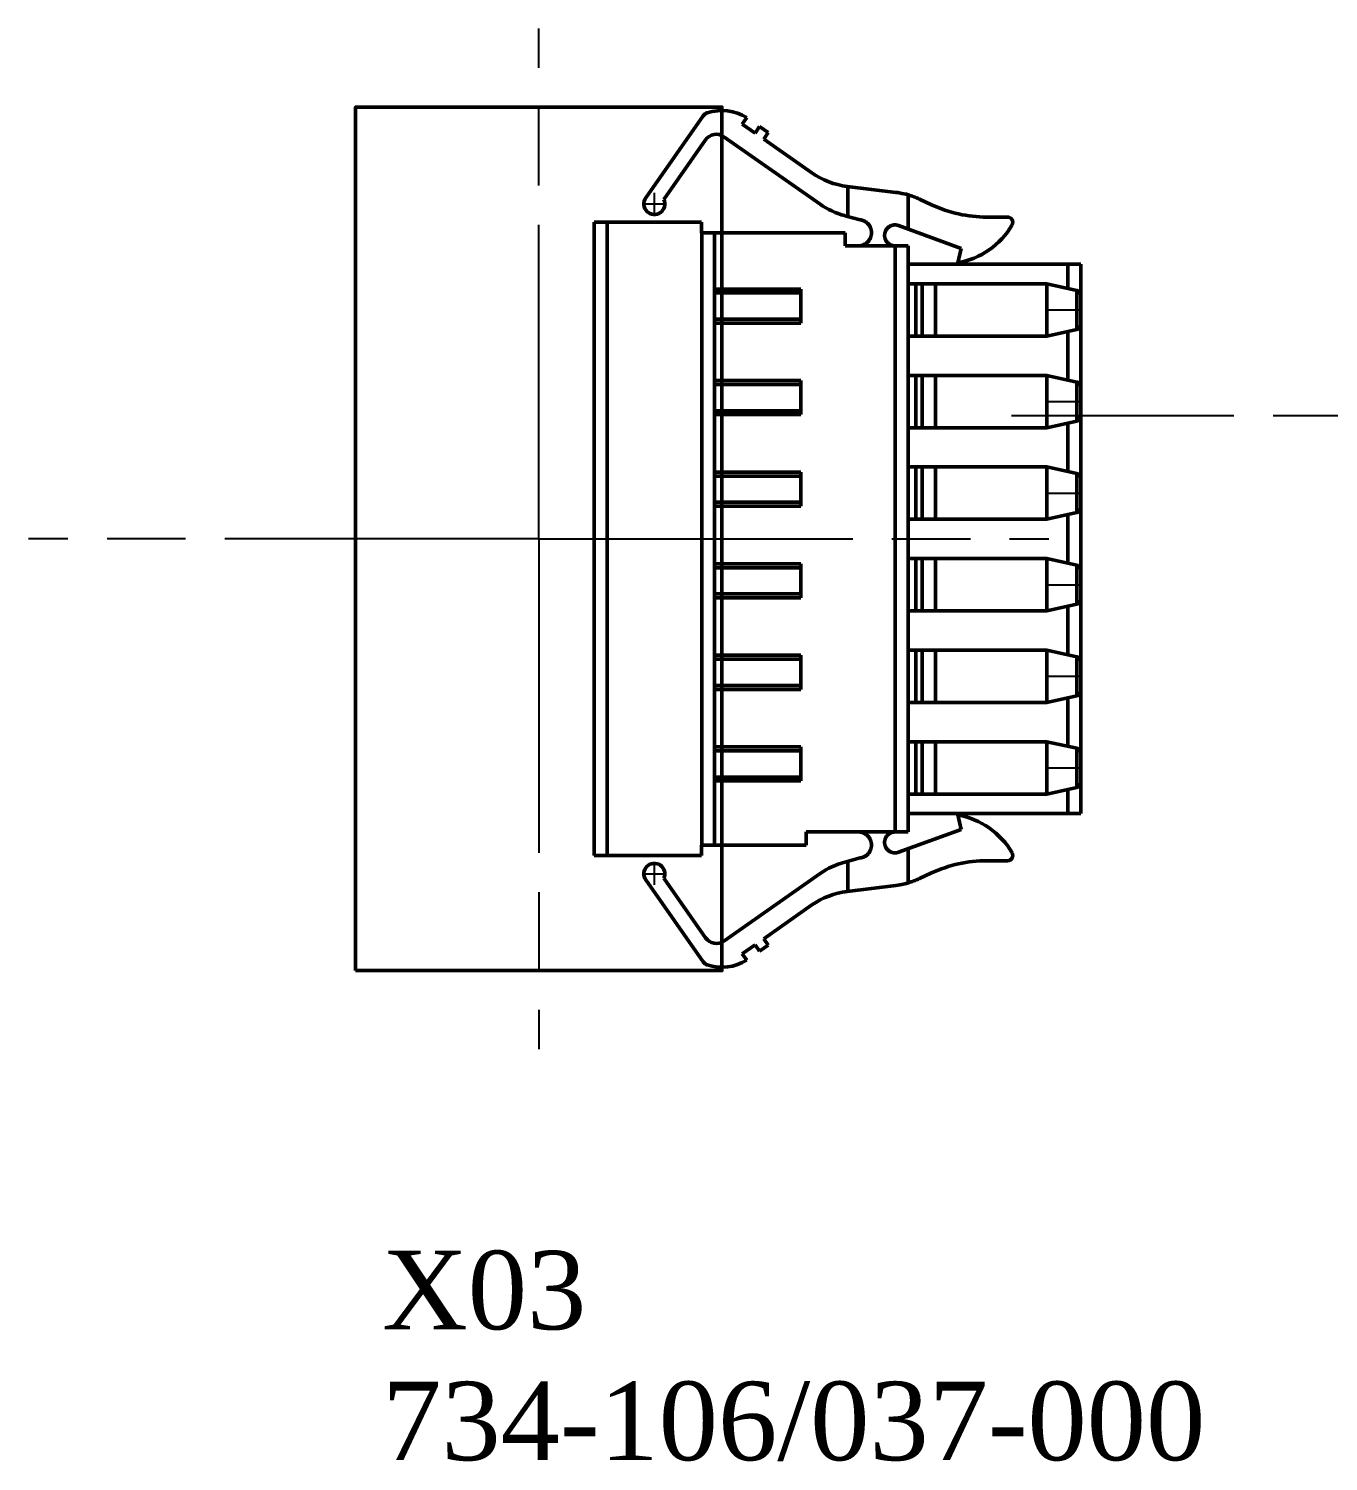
# Model space of a CAD drawing. Header units: millimetres. Extents: x -107 to 2261, y -1356 to -911.
# Drawn here: x 249.7 to 299.4, y -1355.7 to -1301 of the extents above; entities that cross this region are included whole.
import ezdxf

# ---------------------------------------------------------------- set-up
doc = ezdxf.new("R2010")
doc.units = ezdxf.units.MM
for name, pattern in [('AM_ISO02W050', [7.5, 6, -1.5]), ('AM_ISO08W050', [18, 12, -1.5, 3, -1.5]), ('CENTER', [50.8, 31.75, -6.35, 6.35, -6.35])]:
    doc.linetypes.add(name, pattern=pattern)
for name, color, linetype, lineweight in [('AM_0', 7, 'Continuous', 50), ('AM_3', 6, 'AM_ISO02W050', 25), ('AM_6 @ 1', 2, 'Continuous', 35), ('AM_7', 4, 'AM_ISO08W050', 25)]:
    doc.layers.add(name, color=color, linetype=linetype, lineweight=lineweight)
doc.styles.add('tnr', font='TIMES.TTF')

msp = doc.modelspace()

# ---------------------------------------------------------------- linework, layer by layer
at = {"layer": 'AM_0', "color": 7, "linetype": 'Continuous', "lineweight": 50}
for p, q in [((273.291, -1307.448), (275.49, -1304.308)), ((277.15, -1304.377), (276.978, -1304.623)), ((276.978, -1304.623), (277.469, -1304.967)), ((277.469, -1304.967), (277.641, -1304.722)), ((277.641, -1304.722), (277.969, -1304.951)), ((275.577, -1305.229), (273.981, -1307.509)), ((279.955, -1307.684), (276.273, -1305.106)), ((277.969, -1304.951), (277.797, -1305.197)), ((277.797, -1305.197), (279.639, -1306.486)), ((280.994, -1307.006), (282.847, -1307.234)), ((281.009, -1308.154), (281.009, -1307.008)), ((283.318, -1308.635), (283.318, -1307.331)), ((283.749, -1307.493), (284.214, -1307.709)), ((271.318, -1308.378), (271.318, -1332.578)), ((275.418, -1308.378), (271.318, -1308.378)), ((271.818, -1308.378), (271.818, -1332.578)), ((275.418, -1308.778), (275.418, -1308.378)), ((281.489, -1308.283), (280.899, -1308.125)), ((285.345, -1309.378), (282.956, -1308.502)), ((286.327, -1308.178), (287.118, -1308.178)), ((280.918, -1308.778), (275.418, -1308.778)), ((275.428, -1308.778), (275.428, -1332.178)), ((275.918, -1308.778), (275.918, -1332.178)), ((280.918, -1309.278), (280.918, -1308.778)), ((283.318, -1309.278), (280.918, -1309.278)), ((282.818, -1309.278), (282.818, -1331.678)), ((283.318, -1309.278), (283.318, -1331.678)), ((285.218, -1309.928), (285.345, -1309.378)), ((289.918, -1309.978), (283.318, -1309.978)), ((289.418, -1309.978), (289.418, -1310.906)), ((289.918, -1309.978), (289.918, -1330.978)), ((288.618, -1310.728), (283.318, -1310.728)), ((283.618, -1312.728), (283.618, -1310.728)), ((283.86, -1312.728), (283.86, -1310.728)), ((284.365, -1312.728), (284.365, -1310.728)), ((288.618, -1312.728), (288.618, -1310.728)), ((289.762, -1310.982), (288.618, -1310.728)), ((275.918, -1310.928), (279.218, -1310.928)), ((275.918, -1311.078), (279.218, -1311.078)), ((279.218, -1310.928), (279.218, -1312.228)), ((289.77, -1312.471), (289.77, -1310.985)), ((275.918, -1312.078), (279.218, -1312.078)), ((279.218, -1312.228), (275.918, -1312.228)), ((288.618, -1312.728), (283.318, -1312.728)), ((288.618, -1312.728), (289.762, -1312.473)), ((289.418, -1312.549), (289.418, -1314.406)), ((275.918, -1314.428), (279.218, -1314.428)), ((275.918, -1314.578), (279.218, -1314.578)), ((279.218, -1314.428), (279.218, -1315.728)), ((288.618, -1314.228), (283.318, -1314.228)), ((283.618, -1316.228), (283.618, -1314.228)), ((283.86, -1316.228), (283.86, -1314.228)), ((284.365, -1316.228), (284.365, -1314.228)), ((288.618, -1316.228), (288.618, -1314.228)), ((289.762, -1314.482), (288.618, -1314.228)), ((289.77, -1315.971), (289.77, -1314.485)), ((275.918, -1315.578), (279.218, -1315.578)), ((279.218, -1315.728), (275.918, -1315.728)), ((288.618, -1316.228), (283.318, -1316.228)), ((288.618, -1316.228), (289.762, -1315.973)), ((289.418, -1316.049), (289.418, -1317.906)), ((275.918, -1317.928), (279.218, -1317.928)), ((279.218, -1317.928), (279.218, -1319.228)), ((288.618, -1317.728), (283.318, -1317.728)), ((283.618, -1319.728), (283.618, -1317.728)), ((283.86, -1319.728), (283.86, -1317.728)), ((284.365, -1319.728), (284.365, -1317.728)), ((288.618, -1319.728), (288.618, -1317.728)), ((289.762, -1317.982), (288.618, -1317.728)), ((275.918, -1318.078), (279.218, -1318.078)), ((289.77, -1319.471), (289.77, -1317.985)), ((275.918, -1319.078), (279.218, -1319.078)), ((279.218, -1319.228), (275.918, -1319.228)), ((288.618, -1319.728), (289.762, -1319.473)), ((289.418, -1319.549), (289.418, -1321.406)), ((288.618, -1319.728), (283.318, -1319.728)), ((275.918, -1321.428), (279.218, -1321.428)), ((275.918, -1321.578), (279.218, -1321.578)), ((279.218, -1321.428), (279.218, -1322.728)), ((288.618, -1321.228), (283.318, -1321.228)), ((283.618, -1323.228), (283.618, -1321.228)), ((283.86, -1323.228), (283.86, -1321.228)), ((284.365, -1323.228), (284.365, -1321.228)), ((288.618, -1323.228), (288.618, -1321.228)), ((289.762, -1321.482), (288.618, -1321.228)), ((289.77, -1322.971), (289.77, -1321.485)), ((275.918, -1322.578), (279.218, -1322.578)), ((279.218, -1322.728), (275.918, -1322.728)), ((288.618, -1323.228), (283.318, -1323.228)), ((288.618, -1323.228), (289.762, -1322.973)), ((289.418, -1323.049), (289.418, -1324.906)), ((275.918, -1324.928), (279.218, -1324.928)), ((279.218, -1324.928), (279.218, -1326.228)), ((288.618, -1324.728), (283.318, -1324.728)), ((283.618, -1326.728), (283.618, -1324.728)), ((283.86, -1326.728), (283.86, -1324.728)), ((284.365, -1326.728), (284.365, -1324.728)), ((288.618, -1326.728), (288.618, -1324.728)), ((289.762, -1324.982), (288.618, -1324.728)), ((289.77, -1326.471), (289.77, -1324.985)), ((275.918, -1325.078), (279.218, -1325.078)), ((275.918, -1326.078), (279.218, -1326.078)), ((279.218, -1326.228), (275.918, -1326.228)), ((288.618, -1326.728), (289.762, -1326.473)), ((289.418, -1326.549), (289.418, -1328.406)), ((288.618, -1326.728), (283.318, -1326.728)), ((288.618, -1328.228), (283.318, -1328.228)), ((283.618, -1330.228), (283.618, -1328.228)), ((283.86, -1330.228), (283.86, -1328.228)), ((284.365, -1330.228), (284.365, -1328.228)), ((288.618, -1330.228), (288.618, -1328.228)), ((289.762, -1328.482), (288.618, -1328.228)), ((275.918, -1328.428), (279.218, -1328.428)), ((275.918, -1328.578), (279.218, -1328.578)), ((279.218, -1328.428), (279.218, -1329.728)), ((289.77, -1329.971), (289.77, -1328.485)), ((275.918, -1329.578), (279.218, -1329.578)), ((279.218, -1329.728), (275.918, -1329.728)), ((288.618, -1330.228), (289.762, -1329.973)), ((288.618, -1330.228), (283.318, -1330.228)), ((289.418, -1330.049), (289.418, -1330.978)), ((283.318, -1330.978), (289.918, -1330.978)), ((285.345, -1331.578), (285.218, -1331.028)), ((282.956, -1332.453), (285.345, -1331.578)), ((279.418, -1331.678), (283.318, -1331.678)), ((279.418, -1331.678), (279.418, -1332.178)), ((271.318, -1332.578), (275.418, -1332.578)), ((275.418, -1332.178), (279.418, -1332.178)), ((275.418, -1332.178), (275.418, -1332.578)), ((280.899, -1332.831), (281.489, -1332.673)), ((283.318, -1332.32), (283.318, -1333.625)), ((276.273, -1335.849), (279.955, -1333.271)), ((281.009, -1333.947), (281.009, -1332.801)), ((284.214, -1333.246), (283.749, -1333.463)), ((287.118, -1332.778), (286.327, -1332.778)), ((275.49, -1336.648), (273.291, -1333.507)), ((273.981, -1333.447), (275.577, -1335.726)), ((282.847, -1333.722), (280.994, -1333.949)), ((279.639, -1334.469), (277.797, -1335.759)), ((277.469, -1335.988), (276.978, -1336.332)), ((277.641, -1336.234), (277.469, -1335.988)), ((277.969, -1336.004), (277.641, -1336.234)), ((277.797, -1335.759), (277.969, -1336.004)), ((276.978, -1336.332), (277.15, -1336.578))]:
    msp.add_line(p, q, dxfattribs=at)
at = {"layer": 'AM_0'}
msp.add_lwpolyline([(262.2, -1336.978), (276.2, -1336.978), (276.2, -1303.978), (262.2, -1303.978)], close=True, dxfattribs=at)
at = {"layer": 'AM_0', "color": 7, "linetype": 'Continuous', "lineweight": 50}
for points in [[(282.847, -1307.234), (282.926, -1307.245), (283.084, -1307.273), (283.241, -1307.309), (283.318, -1307.331)], [(281.418, -1309.278), (281.425, -1309.278), (281.439, -1309.277), (281.453, -1309.276), (281.46, -1309.276), (281.467, -1309.275), (281.481, -1309.274), (281.494, -1309.272), (281.508, -1309.27), (281.522, -1309.267), (281.535, -1309.264), (281.542, -1309.262), (281.549, -1309.26), (281.562, -1309.257), (281.575, -1309.252), (281.588, -1309.248), (281.601, -1309.243), (281.614, -1309.238), (281.621, -1309.235), (281.627, -1309.232), (281.639, -1309.226), (281.652, -1309.22), (281.658, -1309.217), (281.664, -1309.213), (281.676, -1309.206), (281.688, -1309.199), (281.694, -1309.195), (281.699, -1309.191), (281.711, -1309.183), (281.722, -1309.175), (281.733, -1309.166), (281.743, -1309.157), (281.754, -1309.148), (281.759, -1309.144), (281.764, -1309.139), (281.774, -1309.129), (281.784, -1309.119), (281.793, -1309.109), (281.802, -1309.098), (281.811, -1309.088), (281.815, -1309.082), (281.819, -1309.077), (281.827, -1309.065), (281.835, -1309.054), (281.843, -1309.042), (281.85, -1309.03), (281.857, -1309.018), (281.86, -1309.012), (281.863, -1309.006), (281.869, -1308.993), (281.875, -1308.981), (281.881, -1308.968), (281.886, -1308.955), (281.89, -1308.942), (281.893, -1308.936), (281.895, -1308.929), (281.899, -1308.916), (281.903, -1308.902), (281.906, -1308.889), (281.909, -1308.875), (281.911, -1308.862), (281.912, -1308.855), (281.913, -1308.848), (281.915, -1308.834), (281.916, -1308.82), (281.917, -1308.813), (281.917, -1308.806), (281.918, -1308.793), (281.918, -1308.779), (281.918, -1308.772), (281.918, -1308.765), (281.918, -1308.751), (281.917, -1308.737), (281.915, -1308.723), (281.914, -1308.709), (281.912, -1308.696), (281.91, -1308.689), (281.909, -1308.682), (281.906, -1308.668), (281.903, -1308.655), (281.899, -1308.642), (281.895, -1308.628), (281.891, -1308.615), (281.889, -1308.608), (281.886, -1308.602), (281.881, -1308.589), (281.876, -1308.576), (281.87, -1308.564), (281.864, -1308.551), (281.858, -1308.539), (281.854, -1308.533), (281.851, -1308.527), (281.844, -1308.515), (281.836, -1308.503), (281.828, -1308.492), (281.82, -1308.48), (281.812, -1308.469), (281.808, -1308.464), (281.803, -1308.459), (281.794, -1308.448), (281.785, -1308.438), (281.775, -1308.428), (281.765, -1308.418), (281.755, -1308.408), (281.75, -1308.404), (281.745, -1308.399), (281.734, -1308.39), (281.723, -1308.382), (281.718, -1308.377), (281.712, -1308.373), (281.701, -1308.365), (281.689, -1308.358), (281.684, -1308.354), (281.678, -1308.35), (281.666, -1308.343), (281.653, -1308.336), (281.641, -1308.33), (281.629, -1308.324), (281.616, -1308.318), (281.61, -1308.316), (281.603, -1308.313), (281.59, -1308.308), (281.577, -1308.304), (281.564, -1308.299), (281.55, -1308.295), (281.537, -1308.292), (281.53, -1308.29), (281.524, -1308.289), (281.51, -1308.286), (281.496, -1308.284), (281.489, -1308.283)], [(282.956, -1308.502), (282.95, -1308.5), (282.938, -1308.496), (282.925, -1308.492), (282.919, -1308.491), (282.913, -1308.489), (282.9, -1308.486), (282.887, -1308.484), (282.875, -1308.482), (282.862, -1308.48), (282.849, -1308.479), (282.842, -1308.478), (282.836, -1308.478), (282.823, -1308.478), (282.81, -1308.478), (282.797, -1308.478), (282.784, -1308.479), (282.771, -1308.48), (282.765, -1308.481), (282.759, -1308.482), (282.746, -1308.484), (282.733, -1308.487), (282.727, -1308.488), (282.72, -1308.49), (282.708, -1308.493), (282.696, -1308.497), (282.689, -1308.499), (282.683, -1308.501), (282.671, -1308.506), (282.659, -1308.511), (282.648, -1308.516), (282.636, -1308.522), (282.624, -1308.528), (282.619, -1308.531), (282.613, -1308.534), (282.602, -1308.541), (282.592, -1308.548), (282.581, -1308.556), (282.571, -1308.564), (282.561, -1308.572), (282.556, -1308.576), (282.551, -1308.58), (282.541, -1308.589), (282.532, -1308.598), (282.523, -1308.608), (282.515, -1308.617), (282.506, -1308.627), (282.502, -1308.632), (282.499, -1308.637), (282.491, -1308.648), (282.484, -1308.659), (282.477, -1308.669), (282.47, -1308.681), (282.464, -1308.692), (282.461, -1308.698), (282.458, -1308.704), (282.453, -1308.715), (282.448, -1308.727), (282.443, -1308.739), (282.439, -1308.751), (282.435, -1308.764), (282.433, -1308.77), (282.431, -1308.776), (282.428, -1308.789), (282.426, -1308.801), (282.424, -1308.808), (282.423, -1308.814), (282.422, -1308.827), (282.42, -1308.84), (282.42, -1308.846), (282.419, -1308.853), (282.418, -1308.866), (282.418, -1308.879), (282.419, -1308.892), (282.419, -1308.904), (282.42, -1308.917), (282.421, -1308.924), (282.422, -1308.93), (282.424, -1308.943), (282.426, -1308.956), (282.429, -1308.968), (282.432, -1308.981), (282.435, -1308.993), (282.437, -1309), (282.439, -1309.006), (282.444, -1309.018), (282.448, -1309.03), (282.453, -1309.042), (282.459, -1309.053), (282.465, -1309.065), (282.468, -1309.071), (282.471, -1309.076), (282.478, -1309.087), (282.485, -1309.098), (282.492, -1309.109), (282.5, -1309.119), (282.508, -1309.13), (282.512, -1309.135), (282.516, -1309.14), (282.525, -1309.149), (282.533, -1309.159), (282.543, -1309.168), (282.552, -1309.176), (282.562, -1309.185), (282.567, -1309.189), (282.572, -1309.193), (282.582, -1309.201), (282.593, -1309.208), (282.598, -1309.212), (282.604, -1309.215), (282.615, -1309.222), (282.626, -1309.228), (282.632, -1309.232), (282.638, -1309.235), (282.649, -1309.24), (282.661, -1309.245), (282.673, -1309.25), (282.685, -1309.255), (282.697, -1309.259), (282.704, -1309.261), (282.71, -1309.263), (282.722, -1309.266), (282.735, -1309.269), (282.748, -1309.271), (282.76, -1309.273), (282.773, -1309.275), (282.78, -1309.276), (282.786, -1309.276), (282.799, -1309.277), (282.812, -1309.278), (282.818, -1309.278)], [(289.77, -1310.985), (289.769, -1310.984), (289.766, -1310.983), (289.763, -1310.983), (289.762, -1310.982)], [(289.918, -1311.178), (289.918, -1311.17), (289.917, -1311.156), (289.915, -1311.142), (289.914, -1311.134), (289.912, -1311.127), (289.908, -1311.113), (289.903, -1311.1), (289.896, -1311.087), (289.889, -1311.074), (289.881, -1311.062), (289.877, -1311.056), (289.872, -1311.05), (289.863, -1311.039), (289.857, -1311.033), (289.855, -1311.032), (289.853, -1311.03), (289.852, -1311.029), (289.851, -1311.028), (289.85, -1311.027), (289.848, -1311.025), (289.846, -1311.024), (289.844, -1311.022), (289.842, -1311.021), (289.841, -1311.02), (289.84, -1311.019), (289.838, -1311.018), (289.836, -1311.016), (289.834, -1311.015), (289.832, -1311.013), (289.83, -1311.012), (289.829, -1311.011), (289.828, -1311.011), (289.826, -1311.009), (289.824, -1311.008), (289.822, -1311.007), (289.82, -1311.006), (289.818, -1311.004), (289.817, -1311.004), (289.816, -1311.003), (289.814, -1311.002), (289.812, -1311.001), (289.811, -1311), (289.81, -1311), (289.807, -1310.999), (289.805, -1310.998), (289.804, -1310.997), (289.803, -1310.997), (289.801, -1310.996), (289.799, -1310.995), (289.796, -1310.994), (289.794, -1310.993), (289.792, -1310.992), (289.791, -1310.991), (289.79, -1310.991), (289.787, -1310.99), (289.785, -1310.989), (289.783, -1310.988), (289.781, -1310.988), (289.778, -1310.987), (289.777, -1310.987), (289.776, -1310.986), (289.774, -1310.985), (289.771, -1310.985), (289.77, -1310.985)], [(289.77, -1312.471), (289.771, -1312.471), (289.774, -1312.47), (289.776, -1312.469), (289.777, -1312.469), (289.778, -1312.469), (289.781, -1312.468), (289.783, -1312.467), (289.785, -1312.466), (289.787, -1312.465), (289.79, -1312.465), (289.791, -1312.464), (289.792, -1312.464), (289.794, -1312.463), (289.796, -1312.462), (289.799, -1312.461), (289.801, -1312.46), (289.803, -1312.459), (289.804, -1312.458), (289.805, -1312.458), (289.807, -1312.457), (289.81, -1312.456), (289.811, -1312.455), (289.812, -1312.455), (289.814, -1312.453), (289.816, -1312.452), (289.817, -1312.452), (289.818, -1312.451), (289.82, -1312.45), (289.822, -1312.449), (289.824, -1312.447), (289.826, -1312.446), (289.828, -1312.445), (289.829, -1312.444), (289.83, -1312.443), (289.832, -1312.442), (289.834, -1312.441), (289.836, -1312.439), (289.838, -1312.438), (289.84, -1312.436), (289.841, -1312.435), (289.842, -1312.435), (289.844, -1312.433), (289.846, -1312.432), (289.848, -1312.43), (289.85, -1312.429), (289.851, -1312.427), (289.852, -1312.426), (289.853, -1312.425), (289.855, -1312.424), (289.857, -1312.422), (289.863, -1312.416), (289.872, -1312.405), (289.877, -1312.399), (289.881, -1312.394), (289.889, -1312.381), (289.896, -1312.369), (289.903, -1312.356), (289.908, -1312.342), (289.912, -1312.328), (289.914, -1312.321), (289.915, -1312.314), (289.917, -1312.299), (289.918, -1312.285), (289.918, -1312.278)], [(289.762, -1312.473), (289.763, -1312.473), (289.766, -1312.472), (289.769, -1312.471), (289.77, -1312.471)], [(289.77, -1314.485), (289.769, -1314.484), (289.766, -1314.483), (289.763, -1314.483), (289.762, -1314.482)], [(289.918, -1314.678), (289.918, -1314.67), (289.917, -1314.656), (289.915, -1314.642), (289.914, -1314.634), (289.912, -1314.627), (289.908, -1314.613), (289.903, -1314.6), (289.896, -1314.587), (289.889, -1314.574), (289.881, -1314.562), (289.877, -1314.556), (289.872, -1314.55), (289.863, -1314.539), (289.857, -1314.533), (289.855, -1314.532), (289.853, -1314.53), (289.852, -1314.529), (289.851, -1314.528), (289.85, -1314.527), (289.848, -1314.525), (289.846, -1314.524), (289.844, -1314.522), (289.842, -1314.521), (289.841, -1314.52), (289.84, -1314.519), (289.838, -1314.518), (289.836, -1314.516), (289.834, -1314.515), (289.832, -1314.513), (289.83, -1314.512), (289.829, -1314.511), (289.828, -1314.511), (289.826, -1314.509), (289.824, -1314.508), (289.822, -1314.507), (289.82, -1314.506), (289.818, -1314.504), (289.817, -1314.504), (289.816, -1314.503), (289.814, -1314.502), (289.812, -1314.501), (289.811, -1314.5), (289.81, -1314.5), (289.807, -1314.499), (289.805, -1314.498), (289.804, -1314.497), (289.803, -1314.497), (289.801, -1314.496), (289.799, -1314.495), (289.796, -1314.494), (289.794, -1314.493), (289.792, -1314.492), (289.791, -1314.491), (289.79, -1314.491), (289.787, -1314.49), (289.785, -1314.489), (289.783, -1314.488), (289.781, -1314.488), (289.778, -1314.487), (289.777, -1314.487), (289.776, -1314.486), (289.774, -1314.485), (289.771, -1314.485), (289.77, -1314.485)], [(289.762, -1315.973), (289.763, -1315.973), (289.766, -1315.972), (289.769, -1315.971), (289.77, -1315.971)], [(289.77, -1315.971), (289.771, -1315.971), (289.774, -1315.97), (289.776, -1315.969), (289.777, -1315.969), (289.778, -1315.969), (289.781, -1315.968), (289.783, -1315.967), (289.785, -1315.966), (289.787, -1315.965), (289.79, -1315.965), (289.791, -1315.964), (289.792, -1315.964), (289.794, -1315.963), (289.796, -1315.962), (289.799, -1315.961), (289.801, -1315.96), (289.803, -1315.959), (289.804, -1315.958), (289.805, -1315.958), (289.807, -1315.957), (289.81, -1315.956), (289.811, -1315.955), (289.812, -1315.955), (289.814, -1315.953), (289.816, -1315.952), (289.817, -1315.952), (289.818, -1315.951), (289.82, -1315.95), (289.822, -1315.949), (289.824, -1315.947), (289.826, -1315.946), (289.828, -1315.945), (289.829, -1315.944), (289.83, -1315.943), (289.832, -1315.942), (289.834, -1315.941), (289.836, -1315.939), (289.838, -1315.938), (289.84, -1315.936), (289.841, -1315.935), (289.842, -1315.935), (289.844, -1315.933), (289.846, -1315.932), (289.848, -1315.93), (289.85, -1315.929), (289.851, -1315.927), (289.852, -1315.926), (289.853, -1315.925), (289.855, -1315.924), (289.857, -1315.922), (289.863, -1315.916), (289.872, -1315.905), (289.877, -1315.899), (289.881, -1315.894), (289.889, -1315.881), (289.896, -1315.869), (289.903, -1315.856), (289.908, -1315.842), (289.912, -1315.828), (289.914, -1315.821), (289.915, -1315.814), (289.917, -1315.799), (289.918, -1315.785), (289.918, -1315.778)], [(289.77, -1317.985), (289.769, -1317.984), (289.766, -1317.983), (289.763, -1317.983), (289.762, -1317.982)], [(289.918, -1318.178), (289.918, -1318.17), (289.917, -1318.156), (289.915, -1318.142), (289.914, -1318.134), (289.912, -1318.127), (289.908, -1318.113), (289.903, -1318.1), (289.896, -1318.087), (289.889, -1318.074), (289.881, -1318.062), (289.877, -1318.056), (289.872, -1318.05), (289.863, -1318.039), (289.857, -1318.033), (289.855, -1318.032), (289.853, -1318.03), (289.852, -1318.029), (289.851, -1318.028), (289.85, -1318.027), (289.848, -1318.025), (289.846, -1318.024), (289.844, -1318.022), (289.842, -1318.021), (289.841, -1318.02), (289.84, -1318.019), (289.838, -1318.018), (289.836, -1318.016), (289.834, -1318.015), (289.832, -1318.013), (289.83, -1318.012), (289.829, -1318.011), (289.828, -1318.011), (289.826, -1318.009), (289.824, -1318.008), (289.822, -1318.007), (289.82, -1318.006), (289.818, -1318.004), (289.817, -1318.004), (289.816, -1318.003), (289.814, -1318.002), (289.812, -1318.001), (289.811, -1318), (289.81, -1318), (289.807, -1317.999), (289.805, -1317.998), (289.804, -1317.997), (289.803, -1317.997), (289.801, -1317.996), (289.799, -1317.995), (289.796, -1317.994), (289.794, -1317.993), (289.792, -1317.992), (289.791, -1317.991), (289.79, -1317.991), (289.787, -1317.99), (289.785, -1317.989), (289.783, -1317.988), (289.781, -1317.988), (289.778, -1317.987), (289.777, -1317.987), (289.776, -1317.986), (289.774, -1317.985), (289.771, -1317.985), (289.77, -1317.985)], [(289.762, -1319.473), (289.763, -1319.473), (289.766, -1319.472), (289.769, -1319.471), (289.77, -1319.471)], [(289.77, -1319.471), (289.771, -1319.471), (289.774, -1319.47), (289.776, -1319.469), (289.777, -1319.469), (289.778, -1319.469), (289.781, -1319.468), (289.783, -1319.467), (289.785, -1319.466), (289.787, -1319.465), (289.79, -1319.465), (289.791, -1319.464), (289.792, -1319.464), (289.794, -1319.463), (289.796, -1319.462), (289.799, -1319.461), (289.801, -1319.46), (289.803, -1319.459), (289.804, -1319.458), (289.805, -1319.458), (289.807, -1319.457), (289.81, -1319.456), (289.811, -1319.455), (289.812, -1319.455), (289.814, -1319.453), (289.816, -1319.452), (289.817, -1319.452), (289.818, -1319.451), (289.82, -1319.45), (289.822, -1319.449), (289.824, -1319.447), (289.826, -1319.446), (289.828, -1319.445), (289.829, -1319.444), (289.83, -1319.443), (289.832, -1319.442), (289.834, -1319.441), (289.836, -1319.439), (289.838, -1319.438), (289.84, -1319.436), (289.841, -1319.435), (289.842, -1319.435), (289.844, -1319.433), (289.846, -1319.432), (289.848, -1319.43), (289.85, -1319.429), (289.851, -1319.427), (289.852, -1319.426), (289.853, -1319.425), (289.855, -1319.424), (289.857, -1319.422), (289.863, -1319.416), (289.872, -1319.405), (289.877, -1319.399), (289.881, -1319.394), (289.889, -1319.381), (289.896, -1319.369), (289.903, -1319.356), (289.908, -1319.342), (289.912, -1319.328), (289.914, -1319.321), (289.915, -1319.314), (289.917, -1319.299), (289.918, -1319.285), (289.918, -1319.278)], [(289.77, -1321.485), (289.769, -1321.484), (289.766, -1321.483), (289.763, -1321.483), (289.762, -1321.482)], [(289.918, -1321.678), (289.918, -1321.67), (289.917, -1321.656), (289.915, -1321.642), (289.914, -1321.634), (289.912, -1321.627), (289.908, -1321.613), (289.903, -1321.6), (289.896, -1321.587), (289.889, -1321.574), (289.881, -1321.562), (289.877, -1321.556), (289.872, -1321.55), (289.863, -1321.539), (289.857, -1321.533), (289.855, -1321.532), (289.853, -1321.53), (289.852, -1321.529), (289.851, -1321.528), (289.85, -1321.527), (289.848, -1321.525), (289.846, -1321.524), (289.844, -1321.522), (289.842, -1321.521), (289.841, -1321.52), (289.84, -1321.519), (289.838, -1321.518), (289.836, -1321.516), (289.834, -1321.515), (289.832, -1321.513), (289.83, -1321.512), (289.829, -1321.511), (289.828, -1321.511), (289.826, -1321.509), (289.824, -1321.508), (289.822, -1321.507), (289.82, -1321.506), (289.818, -1321.504), (289.817, -1321.504), (289.816, -1321.503), (289.814, -1321.502), (289.812, -1321.501), (289.811, -1321.5), (289.81, -1321.5), (289.807, -1321.499), (289.805, -1321.498), (289.804, -1321.497), (289.803, -1321.497), (289.801, -1321.496), (289.799, -1321.495), (289.796, -1321.494), (289.794, -1321.493), (289.792, -1321.492), (289.791, -1321.491), (289.79, -1321.491), (289.787, -1321.49), (289.785, -1321.489), (289.783, -1321.488), (289.781, -1321.488), (289.778, -1321.487), (289.777, -1321.487), (289.776, -1321.486), (289.774, -1321.485), (289.771, -1321.485), (289.77, -1321.485)], [(289.77, -1322.971), (289.771, -1322.971), (289.774, -1322.97), (289.776, -1322.969), (289.777, -1322.969), (289.778, -1322.969), (289.781, -1322.968), (289.783, -1322.967), (289.785, -1322.966), (289.787, -1322.965), (289.79, -1322.965), (289.791, -1322.964), (289.792, -1322.964), (289.794, -1322.963), (289.796, -1322.962), (289.799, -1322.961), (289.801, -1322.96), (289.803, -1322.959), (289.804, -1322.958), (289.805, -1322.958), (289.807, -1322.957), (289.81, -1322.956), (289.811, -1322.955), (289.812, -1322.955), (289.814, -1322.953), (289.816, -1322.952), (289.817, -1322.952), (289.818, -1322.951), (289.82, -1322.95), (289.822, -1322.949), (289.824, -1322.947), (289.826, -1322.946), (289.828, -1322.945), (289.829, -1322.944), (289.83, -1322.943), (289.832, -1322.942), (289.834, -1322.941), (289.836, -1322.939), (289.838, -1322.938), (289.84, -1322.936), (289.841, -1322.935), (289.842, -1322.935), (289.844, -1322.933), (289.846, -1322.932), (289.848, -1322.93), (289.85, -1322.929), (289.851, -1322.927), (289.852, -1322.926), (289.853, -1322.925), (289.855, -1322.924), (289.857, -1322.922), (289.863, -1322.916), (289.872, -1322.905), (289.877, -1322.899), (289.881, -1322.894), (289.889, -1322.881), (289.896, -1322.869), (289.903, -1322.856), (289.908, -1322.842), (289.912, -1322.828), (289.914, -1322.821), (289.915, -1322.814), (289.917, -1322.799), (289.918, -1322.785), (289.918, -1322.778)], [(289.762, -1322.973), (289.763, -1322.973), (289.766, -1322.972), (289.769, -1322.971), (289.77, -1322.971)], [(289.77, -1324.985), (289.769, -1324.984), (289.766, -1324.983), (289.763, -1324.983), (289.762, -1324.982)], [(289.918, -1325.178), (289.918, -1325.17), (289.917, -1325.156), (289.915, -1325.142), (289.914, -1325.134), (289.912, -1325.127), (289.908, -1325.113), (289.903, -1325.1), (289.896, -1325.087), (289.889, -1325.074), (289.881, -1325.062), (289.877, -1325.056), (289.872, -1325.05), (289.863, -1325.039), (289.857, -1325.033), (289.855, -1325.032), (289.853, -1325.03), (289.852, -1325.029), (289.851, -1325.028), (289.85, -1325.027), (289.848, -1325.025), (289.846, -1325.024), (289.844, -1325.022), (289.842, -1325.021), (289.841, -1325.02), (289.84, -1325.019), (289.838, -1325.018), (289.836, -1325.016), (289.834, -1325.015), (289.832, -1325.013), (289.83, -1325.012), (289.829, -1325.011), (289.828, -1325.011), (289.826, -1325.009), (289.824, -1325.008), (289.822, -1325.007), (289.82, -1325.006), (289.818, -1325.004), (289.817, -1325.004), (289.816, -1325.003), (289.814, -1325.002), (289.812, -1325.001), (289.811, -1325), (289.81, -1325), (289.807, -1324.999), (289.805, -1324.998), (289.804, -1324.997), (289.803, -1324.997), (289.801, -1324.996), (289.799, -1324.995), (289.796, -1324.994), (289.794, -1324.993), (289.792, -1324.992), (289.791, -1324.991), (289.79, -1324.991), (289.787, -1324.99), (289.785, -1324.989), (289.783, -1324.988), (289.781, -1324.988), (289.778, -1324.987), (289.777, -1324.987), (289.776, -1324.986), (289.774, -1324.985), (289.771, -1324.985), (289.77, -1324.985)], [(289.762, -1326.473), (289.763, -1326.473), (289.766, -1326.472), (289.769, -1326.471), (289.77, -1326.471)], [(289.77, -1326.471), (289.771, -1326.471), (289.774, -1326.47), (289.776, -1326.469), (289.777, -1326.469), (289.778, -1326.469), (289.781, -1326.468), (289.783, -1326.467), (289.785, -1326.466), (289.787, -1326.465), (289.79, -1326.465), (289.791, -1326.464), (289.792, -1326.464), (289.794, -1326.463), (289.796, -1326.462), (289.799, -1326.461), (289.801, -1326.46), (289.803, -1326.459), (289.804, -1326.458), (289.805, -1326.458), (289.807, -1326.457), (289.81, -1326.456), (289.811, -1326.455), (289.812, -1326.455), (289.814, -1326.453), (289.816, -1326.452), (289.817, -1326.452), (289.818, -1326.451), (289.82, -1326.45), (289.822, -1326.449), (289.824, -1326.447), (289.826, -1326.446), (289.828, -1326.445), (289.829, -1326.444), (289.83, -1326.443), (289.832, -1326.442), (289.834, -1326.441), (289.836, -1326.439), (289.838, -1326.438), (289.84, -1326.436), (289.841, -1326.435), (289.842, -1326.435), (289.844, -1326.433), (289.846, -1326.432), (289.848, -1326.43), (289.85, -1326.429), (289.851, -1326.427), (289.852, -1326.426), (289.853, -1326.425), (289.855, -1326.424), (289.857, -1326.422), (289.863, -1326.416), (289.872, -1326.405), (289.877, -1326.399), (289.881, -1326.394), (289.889, -1326.381), (289.896, -1326.369), (289.903, -1326.356), (289.908, -1326.342), (289.912, -1326.328), (289.914, -1326.321), (289.915, -1326.314), (289.917, -1326.299), (289.918, -1326.285), (289.918, -1326.278)], [(289.77, -1328.485), (289.769, -1328.484), (289.766, -1328.483), (289.763, -1328.483), (289.762, -1328.482)], [(289.918, -1328.678), (289.918, -1328.67), (289.917, -1328.656), (289.915, -1328.642), (289.914, -1328.634), (289.912, -1328.627), (289.908, -1328.613), (289.903, -1328.6), (289.896, -1328.587), (289.889, -1328.574), (289.881, -1328.562), (289.877, -1328.556), (289.872, -1328.55), (289.863, -1328.539), (289.857, -1328.533), (289.855, -1328.532), (289.853, -1328.53), (289.852, -1328.529), (289.851, -1328.528), (289.85, -1328.527), (289.848, -1328.525), (289.846, -1328.524), (289.844, -1328.522), (289.842, -1328.521), (289.841, -1328.52), (289.84, -1328.519), (289.838, -1328.518), (289.836, -1328.516), (289.834, -1328.515), (289.832, -1328.513), (289.83, -1328.512), (289.829, -1328.511), (289.828, -1328.511), (289.826, -1328.509), (289.824, -1328.508), (289.822, -1328.507), (289.82, -1328.506), (289.818, -1328.504), (289.817, -1328.504), (289.816, -1328.503), (289.814, -1328.502), (289.812, -1328.501), (289.811, -1328.5), (289.81, -1328.5), (289.807, -1328.499), (289.805, -1328.498), (289.804, -1328.497), (289.803, -1328.497), (289.801, -1328.496), (289.799, -1328.495), (289.796, -1328.494), (289.794, -1328.493), (289.792, -1328.492), (289.791, -1328.491), (289.79, -1328.491), (289.787, -1328.49), (289.785, -1328.489), (289.783, -1328.488), (289.781, -1328.488), (289.778, -1328.487), (289.777, -1328.487), (289.776, -1328.486), (289.774, -1328.485), (289.771, -1328.485), (289.77, -1328.485)], [(289.762, -1329.973), (289.763, -1329.973), (289.766, -1329.972), (289.769, -1329.971), (289.77, -1329.971)], [(289.77, -1329.971), (289.771, -1329.971), (289.774, -1329.97), (289.776, -1329.969), (289.777, -1329.969), (289.778, -1329.969), (289.781, -1329.968), (289.783, -1329.967), (289.785, -1329.966), (289.787, -1329.965), (289.79, -1329.965), (289.791, -1329.964), (289.792, -1329.964), (289.794, -1329.963), (289.796, -1329.962), (289.799, -1329.961), (289.801, -1329.96), (289.803, -1329.959), (289.804, -1329.958), (289.805, -1329.958), (289.807, -1329.957), (289.81, -1329.956), (289.811, -1329.955), (289.812, -1329.955), (289.814, -1329.953), (289.816, -1329.952), (289.817, -1329.952), (289.818, -1329.951), (289.82, -1329.95), (289.822, -1329.949), (289.824, -1329.947), (289.826, -1329.946), (289.828, -1329.945), (289.829, -1329.944), (289.83, -1329.943), (289.832, -1329.942), (289.834, -1329.941), (289.836, -1329.939), (289.838, -1329.938), (289.84, -1329.936), (289.841, -1329.935), (289.842, -1329.935), (289.844, -1329.933), (289.846, -1329.932), (289.848, -1329.93), (289.85, -1329.929), (289.851, -1329.927), (289.852, -1329.926), (289.853, -1329.925), (289.855, -1329.924), (289.857, -1329.922), (289.863, -1329.916), (289.872, -1329.905), (289.877, -1329.899), (289.881, -1329.894), (289.889, -1329.881), (289.896, -1329.869), (289.903, -1329.856), (289.908, -1329.842), (289.912, -1329.828), (289.914, -1329.821), (289.915, -1329.814), (289.917, -1329.799), (289.918, -1329.785), (289.918, -1329.778)], [(281.489, -1332.673), (281.496, -1332.672), (281.51, -1332.669), (281.524, -1332.666), (281.53, -1332.665), (281.537, -1332.663), (281.55, -1332.66), (281.564, -1332.656), (281.577, -1332.652), (281.59, -1332.647), (281.603, -1332.642), (281.61, -1332.64), (281.616, -1332.637), (281.629, -1332.631), (281.641, -1332.625), (281.653, -1332.619), (281.666, -1332.612), (281.678, -1332.605), (281.684, -1332.602), (281.689, -1332.598), (281.701, -1332.59), (281.712, -1332.582), (281.718, -1332.578), (281.723, -1332.574), (281.734, -1332.565), (281.745, -1332.556), (281.75, -1332.552), (281.755, -1332.547), (281.765, -1332.538), (281.775, -1332.528), (281.785, -1332.518), (281.794, -1332.507), (281.803, -1332.497), (281.808, -1332.491), (281.812, -1332.486), (281.82, -1332.475), (281.828, -1332.464), (281.836, -1332.452), (281.844, -1332.441), (281.851, -1332.429), (281.854, -1332.423), (281.858, -1332.417), (281.864, -1332.404), (281.87, -1332.392), (281.876, -1332.379), (281.881, -1332.366), (281.886, -1332.353), (281.889, -1332.347), (281.891, -1332.34), (281.895, -1332.327), (281.899, -1332.314), (281.903, -1332.3), (281.906, -1332.287), (281.909, -1332.273), (281.91, -1332.267), (281.912, -1332.26), (281.914, -1332.246), (281.915, -1332.232), (281.917, -1332.218), (281.918, -1332.205), (281.918, -1332.191), (281.918, -1332.184), (281.918, -1332.177), (281.918, -1332.163), (281.917, -1332.149), (281.917, -1332.142), (281.916, -1332.135), (281.915, -1332.121), (281.913, -1332.108), (281.912, -1332.101), (281.911, -1332.094), (281.909, -1332.08), (281.906, -1332.067), (281.903, -1332.053), (281.899, -1332.04), (281.895, -1332.026), (281.893, -1332.02), (281.89, -1332.013), (281.886, -1332), (281.881, -1331.987), (281.875, -1331.975), (281.869, -1331.962), (281.863, -1331.949), (281.86, -1331.943), (281.857, -1331.937), (281.85, -1331.925), (281.843, -1331.913), (281.835, -1331.902), (281.827, -1331.89), (281.819, -1331.879), (281.815, -1331.873), (281.811, -1331.868), (281.802, -1331.857), (281.793, -1331.847), (281.784, -1331.836), (281.774, -1331.826), (281.764, -1331.817), (281.759, -1331.812), (281.754, -1331.807), (281.743, -1331.798), (281.733, -1331.789), (281.722, -1331.78), (281.711, -1331.772), (281.699, -1331.764), (281.694, -1331.76), (281.688, -1331.757), (281.676, -1331.749), (281.664, -1331.742), (281.658, -1331.739), (281.652, -1331.736), (281.639, -1331.729), (281.627, -1331.723), (281.621, -1331.72), (281.614, -1331.718), (281.601, -1331.712), (281.588, -1331.708), (281.575, -1331.703), (281.562, -1331.699), (281.549, -1331.695), (281.542, -1331.693), (281.535, -1331.692), (281.522, -1331.688), (281.508, -1331.686), (281.494, -1331.684), (281.481, -1331.682), (281.467, -1331.68), (281.46, -1331.679), (281.453, -1331.679), (281.439, -1331.678), (281.425, -1331.678), (281.418, -1331.678)], [(282.818, -1331.678), (282.812, -1331.678), (282.799, -1331.678), (282.786, -1331.679), (282.78, -1331.68), (282.773, -1331.68), (282.76, -1331.682), (282.748, -1331.684), (282.735, -1331.686), (282.722, -1331.689), (282.71, -1331.693), (282.704, -1331.695), (282.697, -1331.696), (282.685, -1331.701), (282.673, -1331.705), (282.661, -1331.71), (282.649, -1331.715), (282.638, -1331.721), (282.632, -1331.724), (282.626, -1331.727), (282.615, -1331.733), (282.604, -1331.74), (282.598, -1331.744), (282.593, -1331.747), (282.582, -1331.755), (282.572, -1331.762), (282.567, -1331.766), (282.562, -1331.771), (282.552, -1331.779), (282.543, -1331.788), (282.533, -1331.797), (282.525, -1331.806), (282.516, -1331.816), (282.512, -1331.821), (282.508, -1331.826), (282.5, -1331.836), (282.492, -1331.846), (282.485, -1331.857), (282.478, -1331.868), (282.471, -1331.879), (282.468, -1331.885), (282.465, -1331.89), (282.459, -1331.902), (282.453, -1331.914), (282.448, -1331.925), (282.444, -1331.938), (282.439, -1331.95), (282.437, -1331.956), (282.435, -1331.962), (282.432, -1331.974), (282.429, -1331.987), (282.426, -1332), (282.424, -1332.012), (282.422, -1332.025), (282.421, -1332.032), (282.42, -1332.038), (282.419, -1332.051), (282.419, -1332.064), (282.418, -1332.077), (282.418, -1332.09), (282.419, -1332.103), (282.42, -1332.109), (282.42, -1332.116), (282.422, -1332.128), (282.423, -1332.141), (282.424, -1332.148), (282.426, -1332.154), (282.428, -1332.167), (282.431, -1332.179), (282.433, -1332.185), (282.435, -1332.192), (282.439, -1332.204), (282.443, -1332.216), (282.448, -1332.228), (282.453, -1332.24), (282.458, -1332.252), (282.461, -1332.258), (282.464, -1332.263), (282.47, -1332.275), (282.477, -1332.286), (282.484, -1332.297), (282.491, -1332.308), (282.499, -1332.318), (282.502, -1332.323), (282.506, -1332.328), (282.515, -1332.338), (282.523, -1332.348), (282.532, -1332.357), (282.541, -1332.366), (282.551, -1332.375), (282.556, -1332.379), (282.561, -1332.384), (282.571, -1332.392), (282.581, -1332.4), (282.592, -1332.407), (282.602, -1332.414), (282.613, -1332.421), (282.619, -1332.424), (282.624, -1332.428), (282.636, -1332.434), (282.648, -1332.439), (282.659, -1332.445), (282.671, -1332.45), (282.683, -1332.454), (282.689, -1332.456), (282.696, -1332.458), (282.708, -1332.462), (282.72, -1332.466), (282.727, -1332.467), (282.733, -1332.469), (282.746, -1332.471), (282.759, -1332.473), (282.765, -1332.474), (282.771, -1332.475), (282.784, -1332.476), (282.797, -1332.477), (282.81, -1332.478), (282.823, -1332.478), (282.836, -1332.477), (282.842, -1332.477), (282.849, -1332.477), (282.862, -1332.475), (282.875, -1332.474), (282.887, -1332.472), (282.9, -1332.469), (282.913, -1332.466), (282.919, -1332.465), (282.925, -1332.463), (282.938, -1332.46), (282.95, -1332.455), (282.956, -1332.453)], [(283.318, -1333.625), (283.241, -1333.646), (283.084, -1333.683), (282.926, -1333.711), (282.847, -1333.722)]]:
    msp.add_lwpolyline(points, dxfattribs=at)
for centre, radius, start, end in [((275.735, -1304.48), 0.3, 108.0322, 145), ((276.2, -1305.906), 1.8, 58.1356, 108.0322), ((275.987, -1305.516), 0.5, 55, 145), ((281.359, -1304.029), 3, 235, 263), ((273.618, -1307.678), 0.4, 145, 25), ((282.481, -1310.211), 3, 65, 73.7951), ((281.676, -1305.227), 3, 235, 255), ((286.327, -1303.178), 5, 245, 270), ((284.696, -1306.974), 3, 280.0296, 329.9083), ((287.118, -1308.378), 0.2, 330, 90), ((284.696, -1333.982), 3, 30.0917, 79.9704), ((287.118, -1332.578), 0.2, 270, 30), ((273.618, -1333.278), 0.4, 335, 215), ((281.676, -1335.728), 3, 105, 125), ((286.327, -1337.778), 5, 90, 115), ((282.481, -1330.744), 3, 286.2049, 295), ((281.359, -1336.927), 3, 97, 125), ((275.987, -1335.439), 0.5, 215, 305), ((275.735, -1336.476), 0.3, 215, 251.9678), ((276.2, -1335.049), 1.8, 251.9678, 301.8644)]:
    msp.add_arc(centre, radius, start, end, dxfattribs=at)
at = {"layer": 'AM_3'}
msp.add_line((276.2, -1304.106), (276.2, -1336.849), dxfattribs=at)
at = {"layer": 'AM_7'}
for p, q in [((269.2, -1320.478), (269.2, -1300.978)), ((313.775, -1315.778), (287.275, -1315.778)), ((269.2, -1320.478), (249.7, -1320.478)), ((269.2, -1320.478), (288.7, -1320.478)), ((269.2, -1320.478), (269.2, -1339.978))]:
    msp.add_line(p, q, dxfattribs=at)
at = {"layer": 'AM_7', "color": 4, "linetype": 'CENTER', "lineweight": 25}
for p, q in [((273.618, -1308.098), (273.618, -1307.258)), ((273.198, -1307.678), (274.038, -1307.678)), ((288.553, -1311.728), (289.983, -1311.728)), ((288.553, -1315.228), (289.983, -1315.228)), ((288.553, -1318.728), (289.983, -1318.728)), ((288.553, -1322.228), (289.983, -1322.228)), ((288.553, -1325.728), (289.983, -1325.728)), ((288.553, -1329.228), (289.983, -1329.228)), ((273.618, -1333.698), (273.618, -1332.858)), ((273.198, -1333.278), (274.038, -1333.278))]:
    msp.add_line(p, q, dxfattribs=at)

# ---------------------------------------------------------------- texts
at = {"layer": 'AM_6 @ 1', "color": 2, "insert": (263.214, -1347.686), "char_height": 3, "attachment_point": 1, "style": 'tnr'}
msp.add_mtext_dynamic_manual_height_columns('X03\\P734-106/037-000', width=38.3325, gutter_width=12.5, heights=[0], dxfattribs=at)

doc.saveas('drawing.dxf')
